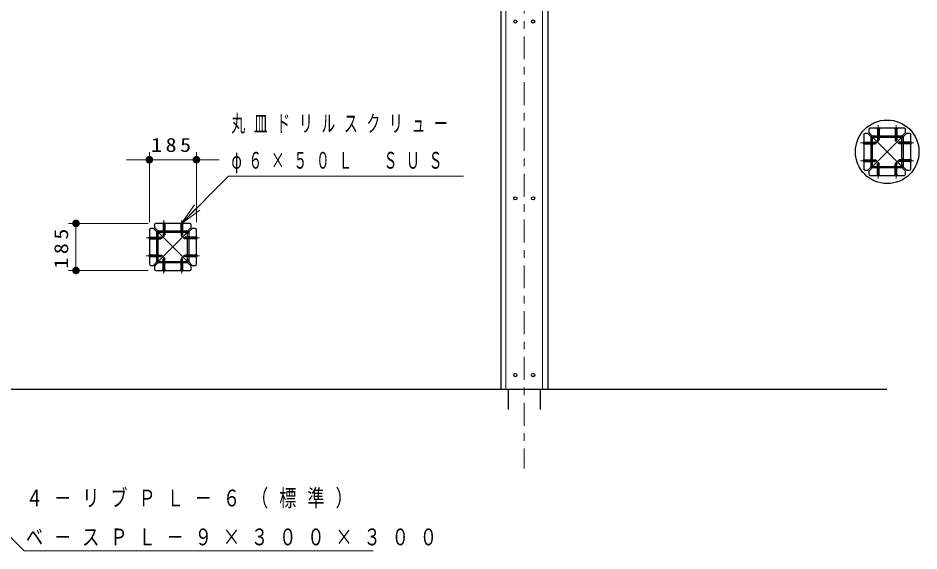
# Model space of a CAD drawing. Units: millimetres on the paper, scale 1:30. Extents: x -385 to 280, y 0 to 267.
# Drawn here: x 151.3 to 269.4, y 103.5 to 173.3 of the extents above; entities that cross this region are included whole.
import ezdxf

# ---------------------------------------------------------------- set-up
doc = ezdxf.new("R2010")
doc.units = ezdxf.units.MM
doc.linetypes.add('USER2', pattern=[6, 3, -1, 1, -1])
doc.layers.add('LY_1', color=190, linetype='Continuous', lineweight=25)
doc.styles.add('ＭＳ ゴシック', font='')
doc.styles.get('ＭＳ ゴシック').set_extended_font_data('MS Gothic')

# ---------------------------------------------------------------- blocks, each defined once
blk = doc.blocks.new('filled_dot')
at = {"color": 0, "linetype": 'Continuous', "lineweight": -2, "const_width": 1.25}
blk.add_lwpolyline([(-0.625, 0, 1), (0.625, 0, 1)], format="xyb", close=True, dxfattribs=at)

msp = doc.modelspace()

# ---------------------------------------------------------------- linework, layer by layer
at = {"layer": 'LY_1', "color": 7, "linetype": 'USER2', "lineweight": 13}
for p, q in [((217.617, 212.915), (217.617, 114.302)), ((264.028, 159.285), (264.028, 157.13)), ((266.362, 159.285), (266.362, 157.13)), ((261.704, 156.96), (263.859, 156.96)), ((268.686, 156.96), (266.531, 156.96)), ((261.704, 154.627), (263.859, 154.627)), ((264.028, 152.303), (264.028, 154.458)), ((266.362, 152.303), (266.362, 154.458)), ((268.686, 154.627), (266.531, 154.627)), ((170.402, 146.829), (170.402, 144.674)), ((172.736, 146.829), (172.736, 144.674)), ((168.078, 144.505), (170.233, 144.505)), ((175.06, 144.505), (172.905, 144.505)), ((168.078, 142.171), (170.233, 142.171)), ((170.402, 139.847), (170.402, 142.002)), ((172.736, 139.847), (172.736, 142.002)), ((175.06, 142.171), (172.905, 142.171))]:
    msp.add_line(p, q, dxfattribs=at)
at = {"layer": 'LY_1', "color": 40}
for p, q in [((214.534, 197.871), (214.534, 124.705)), ((220.7, 197.871), (220.7, 124.705)), ((262.778, 158.71), (262.778, 158.328)), ((262.778, 158.328), (263.229, 157.877)), ((267.445, 158.877), (262.945, 158.877)), ((267.612, 158.328), (267.16, 157.877)), ((267.612, 158.328), (267.612, 158.71)), ((262.112, 158.044), (262.112, 153.544)), ((262.66, 158.21), (262.278, 158.21)), ((262.66, 158.21), (263.112, 157.759)), ((263.112, 153.828), (263.112, 157.759)), ((263.229, 157.877), (267.16, 157.877)), ((267.729, 158.21), (267.278, 157.759)), ((267.278, 157.759), (267.278, 153.828)), ((268.112, 158.21), (267.729, 158.21)), ((268.278, 153.544), (268.278, 158.044)), ((262.66, 153.377), (263.112, 153.828)), ((262.778, 153.259), (263.229, 153.71)), ((267.16, 153.71), (263.229, 153.71)), ((267.612, 153.259), (267.16, 153.71)), ((267.729, 153.377), (267.278, 153.828)), ((262.278, 153.377), (262.66, 153.377)), ((262.778, 153.259), (262.778, 152.877)), ((262.945, 152.71), (267.445, 152.71)), ((267.612, 152.877), (267.612, 153.259)), ((267.729, 153.377), (268.112, 153.377)), ((168.486, 145.588), (168.486, 141.088)), ((169.035, 145.755), (168.652, 145.755)), ((169.035, 145.755), (169.486, 145.303)), ((169.152, 146.255), (169.152, 145.873)), ((169.152, 145.873), (169.604, 145.421)), ((173.819, 146.421), (169.319, 146.421)), ((169.486, 141.373), (169.486, 145.303)), ((169.604, 145.421), (173.534, 145.421)), ((173.986, 145.873), (173.534, 145.421)), ((174.104, 145.755), (173.652, 145.303)), ((173.652, 145.303), (173.652, 141.373)), ((173.986, 145.873), (173.986, 146.255)), ((174.486, 145.755), (174.104, 145.755)), ((174.652, 141.088), (174.652, 145.588)), ((168.652, 140.921), (169.035, 140.921)), ((169.035, 140.921), (169.486, 141.373)), ((169.152, 140.804), (169.604, 141.255)), ((169.152, 140.804), (169.152, 140.421)), ((173.534, 141.255), (169.604, 141.255)), ((173.986, 140.804), (173.534, 141.255)), ((174.104, 140.921), (173.652, 141.373)), ((173.986, 140.421), (173.986, 140.804)), ((174.104, 140.921), (174.486, 140.921)), ((169.319, 140.255), (173.819, 140.255))]:
    msp.add_line(p, q, dxfattribs=at)
at = {"layer": 'LY_1', "color": 40, "lineweight": 13}
for p, q in [((215.2, 197.871), (215.2, 124.705)), ((220.034, 197.871), (220.034, 124.705))]:
    msp.add_line(p, q, dxfattribs=at)
at = {"layer": 'LY_1', "color": 7, "lineweight": 13}
for p, q in [((263.912, 158.78), (263.815, 158.877)), ((263.912, 157.877), (263.912, 158.78)), ((264.145, 158.78), (264.242, 158.877)), ((264.145, 157.877), (264.145, 158.78)), ((266.245, 158.78), (266.148, 158.877)), ((266.245, 157.877), (266.245, 158.78)), ((266.478, 158.78), (266.575, 158.877)), ((266.478, 157.877), (266.478, 158.78)), ((262.208, 157.077), (262.112, 157.174)), ((263.112, 157.077), (262.208, 157.077)), ((263.412, 157.577), (266.978, 154.01)), ((263.412, 154.01), (266.978, 157.577)), ((267.278, 157.077), (268.182, 157.077)), ((268.182, 157.077), (268.278, 157.174)), ((262.208, 156.844), (262.112, 156.747)), ((263.112, 156.844), (262.208, 156.844)), ((267.278, 156.844), (268.182, 156.844)), ((268.182, 156.844), (268.278, 156.747)), ((165.486, 154.755), (177.652, 154.755)), ((168.486, 146.588), (168.486, 155.755)), ((174.652, 146.588), (174.652, 155.755)), ((262.208, 154.744), (262.112, 154.84)), ((263.112, 154.744), (262.208, 154.744)), ((267.278, 154.744), (268.182, 154.744)), ((268.182, 154.744), (268.278, 154.84)), ((262.208, 154.51), (262.112, 154.414)), ((263.112, 154.51), (262.208, 154.51)), ((263.912, 153.71), (263.912, 152.807)), ((264.145, 153.71), (264.145, 152.807)), ((266.245, 153.71), (266.245, 152.807)), ((266.478, 153.71), (266.478, 152.807)), ((267.278, 154.51), (268.182, 154.51)), ((268.182, 154.51), (268.278, 154.414)), ((263.912, 152.807), (263.815, 152.71)), ((264.145, 152.807), (264.242, 152.71)), ((266.245, 152.807), (266.148, 152.71)), ((266.478, 152.807), (266.575, 152.71)), ((172.647, 146.365), (174.415, 148.84)), ((172.647, 146.365), (174.769, 148.486)), ((175.122, 148.133), (172.647, 146.365)), ((168.319, 146.421), (157.869, 146.421)), ((158.869, 140.255), (158.869, 146.421)), ((170.286, 146.325), (170.189, 146.421)), ((170.286, 145.421), (170.286, 146.325)), ((170.519, 146.325), (170.616, 146.421)), ((170.519, 145.421), (170.519, 146.325)), ((172.619, 146.325), (172.522, 146.421)), ((172.619, 145.421), (172.619, 146.325)), ((172.852, 146.325), (172.949, 146.421)), ((172.852, 145.421), (172.852, 146.325)), ((168.582, 144.621), (168.486, 144.718)), ((168.582, 144.388), (168.486, 144.291)), ((169.486, 144.621), (168.582, 144.621)), ((169.486, 144.388), (168.582, 144.388)), ((169.786, 145.121), (173.352, 141.555)), ((169.786, 141.555), (173.352, 145.121)), ((173.652, 144.621), (174.556, 144.621)), ((173.652, 144.388), (174.556, 144.388)), ((174.556, 144.621), (174.652, 144.718)), ((174.556, 144.388), (174.652, 144.291)), ((168.582, 142.288), (168.486, 142.385)), ((168.582, 142.055), (168.486, 141.958)), ((169.486, 142.288), (168.582, 142.288)), ((169.486, 142.055), (168.582, 142.055)), ((173.652, 142.288), (174.556, 142.288)), ((173.652, 142.055), (174.556, 142.055)), ((174.556, 142.288), (174.652, 142.385)), ((174.556, 142.055), (174.652, 141.958)), ((170.286, 141.255), (170.286, 140.351)), ((170.519, 141.255), (170.519, 140.351)), ((172.619, 141.255), (172.619, 140.351)), ((172.852, 141.255), (172.852, 140.351)), ((168.319, 140.255), (157.869, 140.255)), ((170.286, 140.351), (170.189, 140.255)), ((170.519, 140.351), (170.616, 140.255)), ((172.619, 140.351), (172.522, 140.255)), ((172.852, 140.351), (172.949, 140.255))]:
    msp.add_line(p, q, dxfattribs=at)
at = {"layer": 'LY_1', "color": 7}
for p, q in [((263.828, 158.877), (264.228, 158.877)), ((263.828, 158.877), (263.828, 158.864)), ((263.828, 158.864), (263.928, 158.764)), ((263.828, 158.864), (264.228, 158.864)), ((263.928, 158.764), (263.928, 157.384)), ((263.928, 158.764), (264.128, 158.764)), ((264.228, 158.864), (264.128, 158.764)), ((264.128, 158.764), (264.128, 157.384)), ((264.228, 158.877), (264.228, 158.864)), ((266.162, 158.877), (266.562, 158.877)), ((266.162, 158.877), (266.162, 158.864)), ((266.162, 158.864), (266.262, 158.764)), ((266.162, 158.864), (266.562, 158.864)), ((266.262, 158.764), (266.262, 157.384)), ((266.262, 158.764), (266.462, 158.764)), ((266.562, 158.864), (266.462, 158.764)), ((266.462, 158.764), (266.462, 157.384)), ((266.562, 158.877), (266.562, 158.864)), ((262.112, 157.16), (262.112, 156.76)), ((262.112, 157.16), (262.125, 157.16)), ((262.125, 157.16), (262.225, 157.06)), ((262.125, 157.16), (262.125, 156.76)), ((266.978, 157.577), (263.412, 154.01)), ((263.412, 157.577), (266.978, 154.01)), ((264.028, 157.21), (263.928, 157.384)), ((264.028, 157.21), (264.128, 157.384)), ((266.362, 157.21), (266.262, 157.384)), ((266.362, 157.21), (266.462, 157.384)), ((268.265, 157.16), (268.165, 157.06)), ((268.265, 157.16), (268.265, 156.76)), ((268.278, 157.16), (268.265, 157.16)), ((268.278, 157.16), (268.278, 156.76)), ((262.112, 156.76), (262.125, 156.76)), ((262.125, 156.76), (262.225, 156.86)), ((262.225, 157.06), (263.605, 157.06)), ((262.225, 157.06), (262.225, 156.86)), ((262.225, 156.86), (263.605, 156.86)), ((263.778, 156.96), (263.605, 157.06)), ((263.778, 156.96), (263.605, 156.86)), ((266.612, 156.96), (266.785, 157.06)), ((266.612, 156.96), (266.785, 156.86)), ((268.165, 157.06), (266.785, 157.06)), ((268.165, 156.86), (266.785, 156.86)), ((268.165, 157.06), (268.165, 156.86)), ((268.265, 156.76), (268.165, 156.86)), ((268.278, 156.76), (268.265, 156.76)), ((262.112, 154.827), (262.112, 154.427)), ((262.112, 154.827), (262.125, 154.827)), ((262.125, 154.827), (262.225, 154.727)), ((262.125, 154.827), (262.125, 154.427)), ((262.225, 154.727), (263.605, 154.727)), ((262.225, 154.727), (262.225, 154.527)), ((263.778, 154.627), (263.605, 154.727)), ((266.612, 154.627), (266.785, 154.727)), ((268.165, 154.727), (266.785, 154.727)), ((268.265, 154.827), (268.165, 154.727)), ((268.165, 154.727), (268.165, 154.527)), ((268.265, 154.827), (268.265, 154.427)), ((268.278, 154.827), (268.265, 154.827)), ((268.278, 154.827), (268.278, 154.427)), ((262.112, 154.427), (262.125, 154.427)), ((262.125, 154.427), (262.225, 154.527)), ((262.225, 154.527), (263.605, 154.527)), ((263.778, 154.627), (263.605, 154.527)), ((264.028, 154.377), (263.928, 154.204)), ((263.928, 152.824), (263.928, 154.204)), ((264.028, 154.377), (264.128, 154.204)), ((264.128, 152.824), (264.128, 154.204)), ((266.362, 154.377), (266.262, 154.204)), ((266.262, 152.824), (266.262, 154.204)), ((266.362, 154.377), (266.462, 154.204)), ((266.462, 152.824), (266.462, 154.204)), ((266.612, 154.627), (266.785, 154.527)), ((268.165, 154.527), (266.785, 154.527)), ((268.265, 154.427), (268.165, 154.527)), ((268.278, 154.427), (268.265, 154.427)), ((263.828, 152.724), (263.928, 152.824)), ((263.828, 152.724), (264.228, 152.724)), ((263.828, 152.71), (263.828, 152.724)), ((263.828, 152.71), (264.228, 152.71)), ((263.928, 152.824), (264.128, 152.824)), ((264.228, 152.724), (264.128, 152.824)), ((264.228, 152.71), (264.228, 152.724)), ((266.162, 152.724), (266.262, 152.824)), ((266.162, 152.724), (266.562, 152.724)), ((266.162, 152.71), (266.162, 152.724)), ((266.162, 152.71), (266.562, 152.71)), ((266.262, 152.824), (266.462, 152.824)), ((266.562, 152.724), (266.462, 152.824)), ((266.562, 152.71), (266.562, 152.724)), ((170.202, 146.421), (170.602, 146.421)), ((170.202, 146.421), (170.202, 146.408)), ((170.202, 146.408), (170.302, 146.308)), ((170.202, 146.408), (170.602, 146.408)), ((170.302, 146.308), (170.302, 144.928)), ((170.302, 146.308), (170.502, 146.308)), ((170.602, 146.408), (170.502, 146.308)), ((170.502, 146.308), (170.502, 144.928)), ((170.602, 146.421), (170.602, 146.408)), ((172.536, 146.421), (172.936, 146.421)), ((172.536, 146.421), (172.536, 146.408)), ((172.536, 146.408), (172.636, 146.308)), ((172.536, 146.408), (172.936, 146.408)), ((172.636, 146.308), (172.636, 144.928)), ((172.636, 146.308), (172.836, 146.308)), ((172.936, 146.408), (172.836, 146.308)), ((172.836, 146.308), (172.836, 144.928)), ((172.936, 146.421), (172.936, 146.408)), ((168.486, 144.705), (168.486, 144.305)), ((168.486, 144.705), (168.499, 144.705)), ((168.486, 144.305), (168.499, 144.305)), ((168.499, 144.705), (168.599, 144.605)), ((168.499, 144.705), (168.499, 144.305)), ((168.499, 144.305), (168.599, 144.405)), ((168.599, 144.605), (169.979, 144.605)), ((168.599, 144.605), (168.599, 144.405)), ((168.599, 144.405), (169.979, 144.405)), ((173.352, 145.121), (169.786, 141.555)), ((169.786, 145.121), (173.352, 141.555)), ((170.152, 144.505), (169.979, 144.605)), ((170.152, 144.505), (169.979, 144.405)), ((170.402, 144.755), (170.302, 144.928)), ((170.402, 144.755), (170.502, 144.928)), ((172.736, 144.755), (172.636, 144.928)), ((172.736, 144.755), (172.836, 144.928)), ((172.986, 144.505), (173.159, 144.605)), ((172.986, 144.505), (173.159, 144.405)), ((174.539, 144.605), (173.159, 144.605)), ((174.539, 144.405), (173.159, 144.405)), ((174.639, 144.705), (174.539, 144.605)), ((174.539, 144.605), (174.539, 144.405)), ((174.639, 144.305), (174.539, 144.405)), ((174.639, 144.705), (174.639, 144.305)), ((174.652, 144.705), (174.639, 144.705)), ((174.652, 144.305), (174.639, 144.305)), ((174.652, 144.705), (174.652, 144.305)), ((168.486, 142.371), (168.486, 141.971)), ((168.486, 142.371), (168.499, 142.371)), ((168.486, 141.971), (168.499, 141.971)), ((168.499, 142.371), (168.599, 142.271)), ((168.499, 142.371), (168.499, 141.971)), ((168.499, 141.971), (168.599, 142.071)), ((168.599, 142.271), (169.979, 142.271)), ((168.599, 142.271), (168.599, 142.071)), ((168.599, 142.071), (169.979, 142.071)), ((170.152, 142.171), (169.979, 142.271)), ((170.152, 142.171), (169.979, 142.071)), ((170.402, 141.921), (170.302, 141.748)), ((170.302, 140.368), (170.302, 141.748)), ((170.402, 141.921), (170.502, 141.748)), ((170.502, 140.368), (170.502, 141.748)), ((172.736, 141.921), (172.636, 141.748)), ((172.636, 140.368), (172.636, 141.748)), ((172.736, 141.921), (172.836, 141.748)), ((172.836, 140.368), (172.836, 141.748)), ((172.986, 142.171), (173.159, 142.271)), ((172.986, 142.171), (173.159, 142.071)), ((174.539, 142.271), (173.159, 142.271)), ((174.539, 142.071), (173.159, 142.071)), ((174.639, 142.371), (174.539, 142.271)), ((174.539, 142.271), (174.539, 142.071)), ((174.639, 141.971), (174.539, 142.071)), ((174.639, 142.371), (174.639, 141.971)), ((174.652, 142.371), (174.639, 142.371)), ((174.652, 141.971), (174.639, 141.971)), ((174.652, 142.371), (174.652, 141.971)), ((170.202, 140.268), (170.302, 140.368)), ((170.202, 140.268), (170.602, 140.268)), ((170.202, 140.255), (170.202, 140.268)), ((170.202, 140.255), (170.602, 140.255)), ((170.302, 140.368), (170.502, 140.368)), ((170.602, 140.268), (170.502, 140.368)), ((170.602, 140.255), (170.602, 140.268)), ((172.536, 140.268), (172.636, 140.368)), ((172.536, 140.268), (172.936, 140.268)), ((172.536, 140.255), (172.536, 140.268)), ((172.536, 140.255), (172.936, 140.255)), ((172.636, 140.368), (172.836, 140.368)), ((172.936, 140.268), (172.836, 140.368)), ((172.936, 140.255), (172.936, 140.268)), ((265.161, 124.672), (135.95, 124.672)), ((214.534, 124.705), (220.7, 124.705)), ((215.534, 124.705), (215.534, 122.039)), ((219.7, 124.705), (219.7, 122.039))]:
    msp.add_line(p, q, dxfattribs=at)
at = {"layer": 'LY_1', "color": 3}
for p, q in [((263.112, 154.01), (263.112, 157.577)), ((263.262, 154.01), (263.262, 157.577)), ((263.412, 157.877), (266.978, 157.877)), ((263.412, 157.727), (266.978, 157.727)), ((267.128, 154.01), (267.128, 157.577)), ((267.278, 157.577), (267.278, 154.01)), ((263.412, 153.86), (266.978, 153.86)), ((266.978, 153.71), (263.412, 153.71)), ((169.786, 145.421), (173.352, 145.421)), ((169.786, 145.271), (173.352, 145.271)), ((169.486, 141.555), (169.486, 145.121)), ((169.636, 141.555), (169.636, 145.121)), ((173.502, 141.555), (173.502, 145.121)), ((173.652, 145.121), (173.652, 141.555)), ((169.786, 141.405), (173.352, 141.405)), ((173.352, 141.255), (169.786, 141.255))]:
    msp.add_line(p, q, dxfattribs=at)
at = {"layer": 'LY_1', "color": 7, "lineweight": 13}
for points in [[(172.647, 146.365), (178.868, 152.585), (209.658, 152.585)], [(145.659, 109.905), (152.066, 103.498), (197.815, 103.498)]]:
    msp.add_lwpolyline(points, dxfattribs=at)
at = {"layer": 'LY_1', "color": 7}
for centre, radius in [((216.45, 172.871), 0.208), ((218.784, 172.871), 0.208), ((265.195, 155.794), 4.167), ((216.45, 149.705), 0.208), ((218.784, 149.705), 0.208), ((216.45, 126.539), 0.208), ((218.784, 126.539), 0.208)]:
    msp.add_circle(centre, radius, dxfattribs=at)
at = {"layer": 'LY_1', "color": 40}
for centre, start, end in [((262.945, 158.71), 90, 180), ((267.445, 158.71), 0, 90), ((262.278, 158.044), 90, 180), ((268.112, 158.044), 0, 90), ((262.278, 153.544), 180, 270), ((268.112, 153.544), 270, 0), ((262.945, 152.877), 180, 270), ((267.445, 152.877), 270, 0), ((168.652, 145.588), 90, 180), ((169.319, 146.255), 90, 180), ((173.819, 146.255), 0, 90), ((174.486, 145.588), 0, 90), ((168.652, 141.088), 180, 270), ((174.486, 141.088), 270, 0), ((169.319, 140.421), 180, 270), ((173.819, 140.421), 270, 0)]:
    msp.add_arc(centre, 0.167, start, end, dxfattribs=at)
at = {"layer": 'LY_1', "color": 7}
for centre, start, end in [((264.028, 158.472), 63.73195, 116.26805), ((266.362, 158.472), 63.73195, 116.26805), ((262.517, 156.96), 153.73195, 206.26805), ((267.873, 156.96), 333.73196, 26.26804), ((262.517, 154.627), 153.73195, 206.26805), ((267.873, 154.627), 333.73196, 26.26804), ((264.028, 153.116), 243.73195, 296.26804), ((266.362, 153.116), 243.73195, 296.26804), ((170.402, 146.016), 63.73195, 116.26805), ((172.736, 146.016), 63.73195, 116.26805), ((168.891, 144.505), 153.73195, 206.26805), ((174.247, 144.505), 333.73196, 26.26804), ((168.891, 142.171), 153.73195, 206.26805), ((174.247, 142.171), 333.73196, 26.26804), ((170.402, 140.66), 243.73195, 296.26804), ((172.736, 140.66), 243.73195, 296.26804)]:
    msp.add_arc(centre, 0.452, start, end, dxfattribs=at)
at = {"layer": 'LY_1', "color": 3}
for centre, radius, start, end in [((263.412, 157.577), 0.3, 90, 180), ((263.412, 157.577), 0.15, 90, 180), ((266.978, 157.577), 0.3, 0, 90), ((266.978, 157.577), 0.15, 0, 90), ((263.412, 154.01), 0.3, 180, 270), ((263.412, 154.01), 0.15, 180, 270), ((266.978, 154.01), 0.3, 270, 0), ((266.978, 154.01), 0.15, 270, 0), ((169.786, 145.121), 0.3, 90, 180), ((169.786, 145.121), 0.15, 90, 180), ((173.352, 145.121), 0.3, 0, 90), ((173.352, 145.121), 0.15, 0, 90), ((169.786, 141.555), 0.3, 180, 270), ((169.786, 141.555), 0.15, 180, 270), ((173.352, 141.555), 0.3, 270, 0), ((173.352, 141.555), 0.15, 270, 0)]:
    msp.add_arc(centre, radius, start, end, dxfattribs=at)

# ---------------------------------------------------------------- block references
at = {"layer": 'LY_1', "color": 7, "lineweight": 13, "xscale": 0.4, "yscale": 0.4}
for p, rotation in [((168.486, 154.755), 180), ((158.869, 146.421), 270), ((158.869, 140.255), 90)]:
    msp.add_blockref('filled_dot', p, dxfattribs=dict(at, rotation=rotation))
msp.add_blockref('filled_dot', (174.652, 154.755), dxfattribs=at)

# ---------------------------------------------------------------- texts
at = {"layer": 'LY_1', "color": 7, "style": 'ＭＳ ゴシック'}
for s, insert, char_height, attachment_point in [('\\T1.64;\\W0.6;丸皿ドリルスクリュー', (179.241, 159.385), 2.199, 4), ('\\T1.33;\\W1.15;185', (171.569, 155.755), 1.833, 8), ('\\T1.64;\\W0.6;φ６×５０Ｌ\u3000ＳＵＳ', (179.241, 154.385), 2.199, 4), ('\\T1.64;\\W0.75;４－リブＰＬ－６（標準）', (152.306, 110.298), 2.199, 4), ('\\T1.64;\\W0.75;ベ－スＰＬ－９×３００×３００', (152.306, 105.298), 2.199, 4)]:
    msp.add_mtext(s, dxfattribs=dict(at, insert=insert, char_height=char_height, attachment_point=attachment_point))
at = {"layer": 'LY_1', "color": 7, "insert": (157.869, 143.338), "char_height": 1.833, "attachment_point": 8, "rotation": 90, "style": 'ＭＳ ゴシック'}
msp.add_mtext('\\T1.33;\\W1.15;185', dxfattribs=at)

doc.saveas('drawing.dxf')
